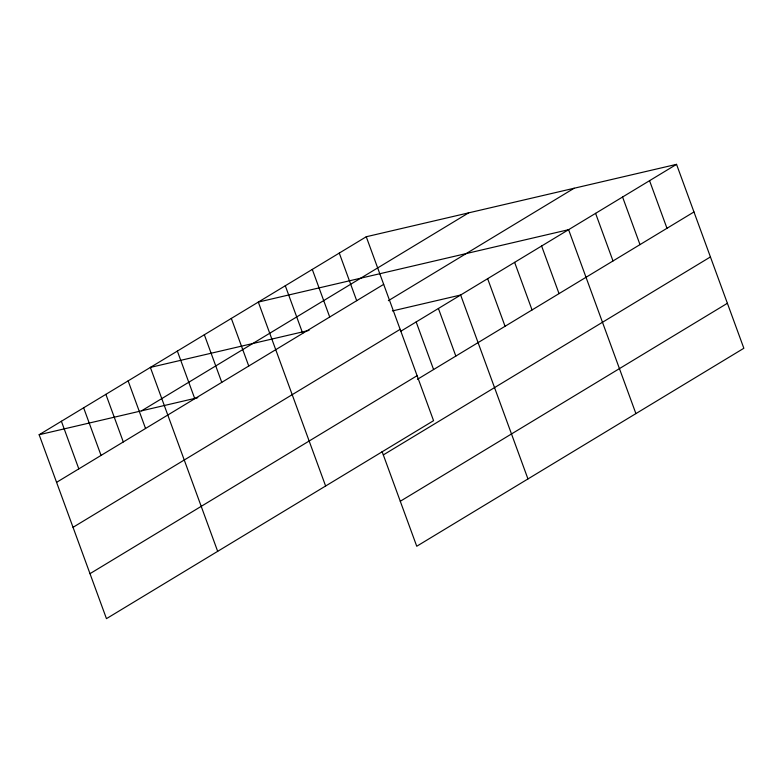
<?xml version="1.0" encoding="UTF-8"?>
<svg xmlns="http://www.w3.org/2000/svg" width="783" height="783" viewBox="0 0 783 783"><rect width="100%" height="100%" fill="white"/><g stroke="black" fill="none" stroke-linecap="round" stroke-linejoin="round"><path stroke-width="1.17" d="M366.258 236.75L433.567 420.677L106.459 618.648L39.15 434.731L366.258 236.75L676.541 164.352L743.85 348.269L416.742 546.25L382.084 451.546M141.547 410.84L468.655 212.859M56.572 482.338L383.68 284.356M388.358 300.692L574.154 188.243M73.034 527.321L400.142 329.34M400.994 331.121L676.541 164.352M89.996 573.665L417.104 375.683M417.408 379.334L693.963 211.958M383.318 454.923L710.426 256.941M400.279 501.267L727.387 303.285M309.031 330.397L150.365 367.413L217.674 551.34M392.391 310.939L460.649 295.015L527.957 478.942M39.15 434.731L197.805 397.705M649.557 180.687L666.979 228.293M622.573 197.013L639.995 244.619M595.589 213.348L613.001 260.954M635.904 413.61L568.595 229.683L258.312 302.081L325.62 486.008M541.611 246.019L559.033 293.625M514.627 262.354L532.048 309.951M487.643 278.679L505.055 326.286M438.411 308.482L455.833 356.089M416.164 321.94L433.586 369.547M339.274 253.085L356.696 300.692M312.29 269.421L329.712 317.017M285.296 285.746L302.718 333.352M231.328 318.417L248.749 366.023M204.343 334.752L221.765 382.358M177.349 351.078L194.771 398.684M128.128 380.881L145.55 428.487M105.881 394.338L123.303 441.945M83.634 407.806L101.056 455.412M61.397 421.264L78.819 468.87"/></g></svg>
